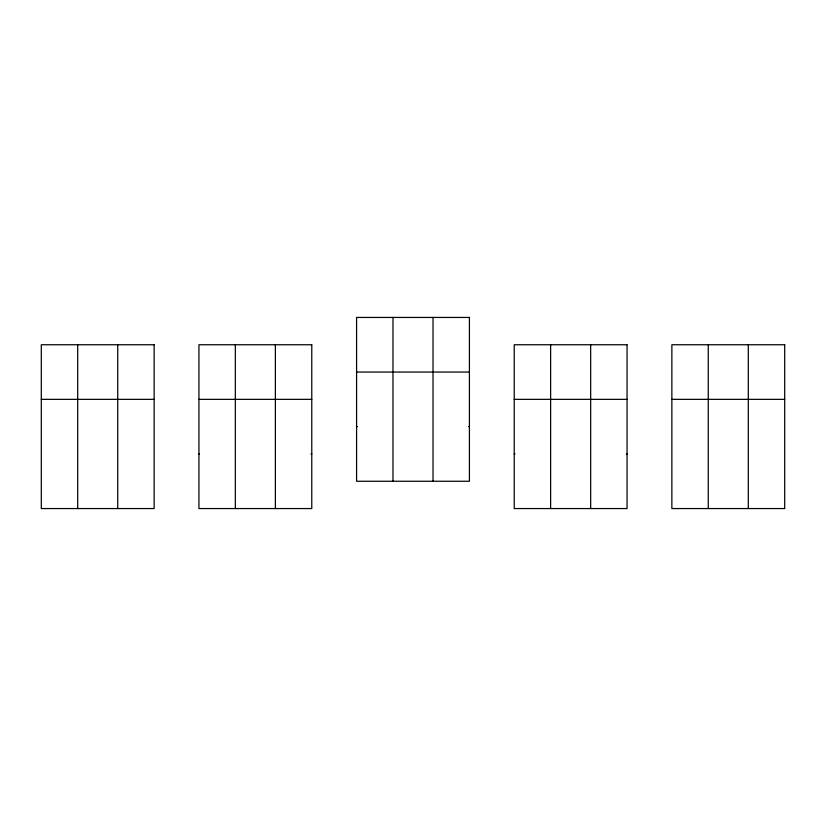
<?xml version="1.0" encoding="UTF-8"?>
<svg xmlns="http://www.w3.org/2000/svg" width="826" height="826" viewBox="0 0 826 826"><rect width="100%" height="100%" fill="white"/><g stroke="black" fill="none" stroke-linecap="round" stroke-linejoin="round"><path stroke-width="1.24" d="M356.584 372.051L469.416 372.051M41.3 399.35L154.132 399.35M198.942 399.35L311.774 399.35M514.226 399.35L627.058 399.35M671.868 399.35L784.7 399.35M356.584 426.65L357.4 426.65M468.6 426.65L469.416 426.65M198.942 453.949L199.51 453.949M310.958 453.949L311.774 453.949M514.226 453.949L515.042 453.949M626.49 453.949L627.058 453.949M748.304 344.752L748.304 508.558M708.264 344.752L708.264 508.558M590.662 344.752L590.662 508.558M550.622 344.752L550.622 508.558M433.02 317.442L433.02 481.248M392.98 317.442L392.98 481.248M275.378 344.752L275.378 508.558M235.338 344.752L235.338 508.558M117.736 344.752L117.736 508.558M77.696 344.752L77.696 508.558M469.416 317.442L356.584 317.442L356.584 481.248L469.416 481.248L469.416 317.442M154.132 344.752L41.3 344.752L41.3 508.558L154.132 508.558L154.132 344.752M311.774 344.752L198.942 344.752L198.942 508.558L311.774 508.558L311.774 344.752M627.058 344.752L514.226 344.752L514.226 508.558L627.058 508.558L627.058 344.752M784.7 344.752L671.868 344.752L671.868 508.558L784.7 508.558L784.7 344.752"/></g></svg>
